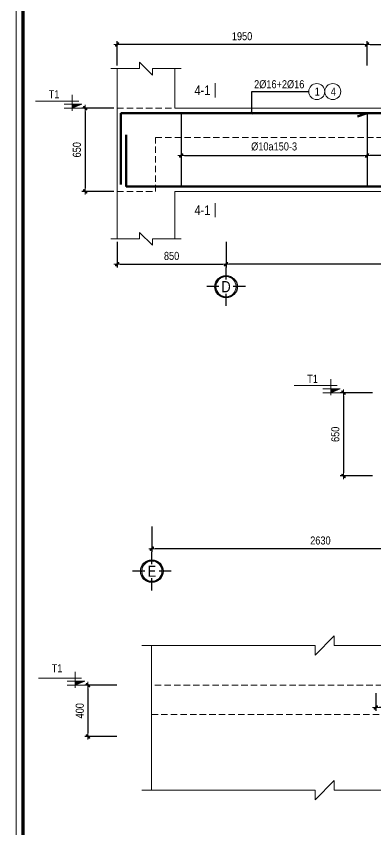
# Model space of a CAD drawing. Header units: millimetres. Extents: x 397144 to 8960116, y 345581 to 674207.
# Drawn here: x 4910437 to 4913242, y 652098 to 658449 of the extents above; entities that cross this region are included whole.
import ezdxf
from ezdxf.enums import TextEntityAlignment as Align

# ---------------------------------------------------------------- set-up
doc = ezdxf.new("R2010")
doc.units = ezdxf.units.MM
doc.header["$PDSIZE"] = -10
doc.linetypes.add('HIDDEN', pattern=[0.375, 0.25, -0.125])
doc.layers.get('0').update_dxf_attribs({"linetype": 'CONTINUOUS'})
doc.layers.get('Defpoints').update_dxf_attribs({"color": 12, "linetype": 'CONTINUOUS'})
for name, color, linetype, lineweight in [('2', 2, 'CONTINUOUS', 20), ('CDAI', 8, 'CONTINUOUS', 30), ('CTHEP', 2, 'CONTINUOUS', 50), ('DBAO', 3, 'CONTINUOUS', 20), ('DGIONG', 4, 'CONTINUOUS', 13), ('KTH', 150, 'CONTINUOUS', 5), ('Net khuat', 8, 'HIDDEN', 13), ('STICK', 1, 'CONTINUOUS', 9), ('TEXT', 7, 'CONTINUOUS', 15)]:
    doc.layers.add(name, color=color, linetype=linetype, lineweight=lineweight)
doc.layers.add('8', color=8, linetype='CONTINUOUS')
doc.layers.add('HATCH', color=7, linetype='CONTINUOUS', lineweight=5, true_color=0x2491ff)
doc.styles.add('HELVECONDENSE', font='VHELVCN_0.TTF')
doc.styles.add('Star-HelCon', font='VHELVCN_0.TTF')
doc.styles.add('TTP-HelCon', font='VHELVCN_0.TTF')
doc.styles.add('VNI-HELVE-CONDENSE', font='VHELVCN_0.TTF')
doc.dimstyles.new('kc-25', dxfattribs={"dimtxt": 62.5, "dimasz": 20, "dimexe": 20, "dimexo": 50, "dimgap": 25, "dimtad": 3, "dimdec": 0, "dimzin": 0, "dimdsep": 46, "dimtxsty": 'VNI-HELVE-CONDENSE', "dimblk": 'DIM', "dimcen": 2.5, "dimclrd": 256, "dimclre": 154, "dimclrt": 7, "dimaunit": 1, "dimadec": 0, "dimazin": 0, "dimtfac": 1, "dimtdec": 0, "dimtix": 1, "dimtmove": 0, "dimatfit": 3, "dimldrblk": 'DOT', "dimfxl": 1, "dimtolj": 1, "dimtzin": 0, "dimarcsym": 0})
doc.dimstyles.new('TTP-25', dxfattribs={"dimscale": 25, "dimtxt": 2.5, "dimasz": 1, "dimexe": 1, "dimexo": 1, "dimgap": 0.09, "dimtad": 0, "dimdec": 4, "dimrnd": 5, "dimzin": 9, "dimdsep": 46, "dimtxsty": 'TTP-HelCon', "dimblk": 'Stick1', "dimcen": 0.09, "dimdle": 1.5, "dimclrd": 256, "dimclre": 256, "dimclrt": 7, "dimadec": 0, "dimazin": 0, "dimtfac": 1, "dimtdec": 4, "dimtmove": 0, "dimatfit": 3, "dimldrblk": '_ArchTick1', "dimfxl": 1, "dimtvp": 1, "dimtolj": 1, "dimtzin": 0, "dimarcsym": 0})

# ---------------------------------------------------------------- blocks, each defined once
blk = doc.blocks.new('DIM')
h = blk.add_hatch(color=1)
h.paths.add_polyline_path([(0.49, 0.29, 1), (0.29, 0.49), (-0.19, 0), (0.19, 0)])
h.paths.add_polyline_path([(0.19, 0), (-0.19, 0), (-0.49, -0.29, 1), (-0.29, -0.49)])
at = {"color": 9}
for p, q in [((-0.19, 0), (-1.5, 0)), ((0.19, 0), (1.5, 0))]:
    blk.add_line(p, q, dxfattribs=at)
at = {"color": 1}
for p, q in [((-0.49, -0.29), (0.29, 0.49)), ((-0.29, -0.49), (0.49, 0.29)), ((-0.19, 0), (0.19, 0))]:
    blk.add_line(p, q, dxfattribs=at)
blk.add_arc((-0.39, -0.39), 0.138, 135, 315, dxfattribs=at)
blk = doc.blocks.new('Stick1')
at = {"layer": 'STICK'}
h = blk.add_hatch(color=256, dxfattribs=at)
edge = h.paths.add_edge_path()
edge.add_line((0.3, 0.5), (-0.5, -0.3))
edge.add_arc((-0.4, -0.4), 0.141, 135, 315)
edge.add_line((-0.3, -0.5), (0.5, 0.3))
edge.add_arc((0.4, 0.4), 0.141, 315, 495)
blk.add_line((1, 0), (-1, 0), dxfattribs=at)
blk.add_lwpolyline([(0.3, 0.5), (-0.5, -0.3, 1), (-0.3, -0.5), (0.5, 0.3, 1), (0.3, 0.5, 1)], format="xyb", dxfattribs=at)
blk = doc.blocks.new('*D323')
at = {"layer": 'Defpoints', "color": 0, "transparency": 16777216}
for p in [(4911723.6, 657502.1), (4913173.6, 657502.1), (4913173.6, 657362.1)]:
    blk.add_point(p, dxfattribs=at)
at = {"layer": 'KTH', "lineweight": -2, "transparency": 16777216}
for p, q in [((4911723.6, 657477.1), (4911723.6, 657337.1)), ((4913173.6, 657477.1), (4913173.6, 657337.1)), ((4911748.6, 657362.1), (4913148.6, 657362.1))]:
    blk.add_line(p, q, dxfattribs=at)
at = {"layer": 'KTH', "lineweight": -2, "transparency": 16777216, "xscale": 25, "yscale": 25, "zscale": 25, "rotation": 180}
blk.add_blockref('Stick1', (4911723.6, 657362.1), dxfattribs=at)
at = {"layer": 'KTH', "lineweight": -2, "transparency": 16777216, "xscale": 25, "yscale": 25, "zscale": 25}
blk.add_blockref('Stick1', (4913173.6, 657362.1), dxfattribs=at)
at = {"layer": 'KTH', "color": 7, "transparency": 16777216, "insert": (4912448.6, 657432), "char_height": 62.5, "attachment_point": 5, "style": 'TTP-HelCon'}
blk.add_mtext('\\A1;Þ10a150-3', dxfattribs=at)
blk = doc.blocks.new('_ArchTick1')
at = {"color": 0, "const_width": 3.81}
blk.add_lwpolyline([(-12.7, -12.7), (12.7, 12.7)], dxfattribs=at)
blk = doc.blocks.new('*D324')
at = {"layer": 'Defpoints', "color": 0, "transparency": 16777216}
for p in [(4911223.6, 658229.5), (4911223.6, 658040.5), (4913173.6, 658040.5)]:
    blk.add_point(p, dxfattribs=at)
at = {"layer": 'KTH', "lineweight": -2, "transparency": 16777216}
for p, q in [((4911223.6, 658065.5), (4911223.6, 658254.5)), ((4913148.6, 658229.5), (4911248.6, 658229.5)), ((4913173.6, 658065.5), (4913173.6, 658254.5))]:
    blk.add_line(p, q, dxfattribs=at)
at = {"layer": 'KTH', "lineweight": -2, "transparency": 16777216, "xscale": 25, "yscale": 25, "zscale": 25, "rotation": 180}
blk.add_blockref('Stick1', (4911223.6, 658229.5), dxfattribs=at)
at = {"layer": 'KTH', "lineweight": -2, "transparency": 16777216, "xscale": 25, "yscale": 25, "zscale": 25}
blk.add_blockref('Stick1', (4913173.6, 658229.5), dxfattribs=at)
at = {"layer": 'KTH', "color": 7, "transparency": 16777216, "insert": (4912198.6, 658293.3), "char_height": 62.5, "attachment_point": 5, "style": 'TTP-HelCon'}
blk.add_mtext('\\A1;1950', dxfattribs=at)
blk = doc.blocks.new('*D325')
at = {"layer": 'Defpoints', "color": 0, "transparency": 16777216}
for p in [(4911223.6, 657732.1), (4910973.6, 657082.1), (4911223.6, 657082.1)]:
    blk.add_point(p, dxfattribs=at)
at = {"layer": 'KTH', "lineweight": -2, "transparency": 16777216}
for p, q in [((4911198.6, 657732.1), (4910948.6, 657732.1)), ((4910973.6, 657707.1), (4910973.6, 657107.1)), ((4911198.6, 657082.1), (4910948.6, 657082.1))]:
    blk.add_line(p, q, dxfattribs=at)
at = {"layer": 'KTH', "lineweight": -2, "transparency": 16777216, "xscale": 25, "yscale": 25, "zscale": 25}
for p, rotation in [((4910973.6, 657732.1), 90), ((4910973.6, 657082.1), 270)]:
    blk.add_blockref('Stick1', p, dxfattribs=dict(at, rotation=rotation))
at = {"layer": 'KTH', "color": 7, "transparency": 16777216, "insert": (4910909.7, 657407.1), "char_height": 62.5, "attachment_point": 5, "rotation": 90, "style": 'TTP-HelCon'}
blk.add_mtext('\\A1;650', dxfattribs=at)
blk = doc.blocks.new('CODE')
at = {"layer": 'DBAO'}
for p, q in [((-62.5, -20), (-62.5, 105)), ((-62.5, 0), (-137.5, 30)), ((-137.5, 30), (0, 30)), ((-137.5, 0), (0, 0)), ((-112.5, 55), (223.6, 55))]:
    blk.add_line(p, q, dxfattribs=at)
at = {"layer": 'HATCH', "color": 1}
blk.add_solid([(-62.5, 0), (-137.5, 30), (-62.5, 30)], dxfattribs=at)
blk = doc.blocks.new('*D326')
at = {"layer": 'Defpoints', "color": 0, "transparency": 16777216}
for p in [(4911223.6, 656712.1), (4912073.6, 656712.1), (4912073.6, 656514.1)]:
    blk.add_point(p, dxfattribs=at)
at = {"layer": 'KTH', "lineweight": -2, "transparency": 16777216}
for p, q in [((4911223.6, 656687.1), (4911223.6, 656489.1)), ((4912073.6, 656687.1), (4912073.6, 656489.1)), ((4911248.6, 656514.1), (4912048.6, 656514.1))]:
    blk.add_line(p, q, dxfattribs=at)
at = {"layer": 'KTH', "lineweight": -2, "transparency": 16777216, "xscale": 25, "yscale": 25, "zscale": 25, "rotation": 180}
blk.add_blockref('Stick1', (4911223.6, 656514.1), dxfattribs=at)
at = {"layer": 'KTH', "lineweight": -2, "transparency": 16777216, "xscale": 25, "yscale": 25, "zscale": 25}
blk.add_blockref('Stick1', (4912073.6, 656514.1), dxfattribs=at)
at = {"layer": 'KTH', "color": 7, "transparency": 16777216, "insert": (4911648.6, 656577.9), "char_height": 62.5, "attachment_point": 5, "style": 'TTP-HelCon'}
blk.add_mtext('\\A1;850', dxfattribs=at)
blk = doc.blocks.new('*D328')
at = {"layer": 'Defpoints', "color": 0, "transparency": 16777216}
for p in [(4913173.6, 657502.1), (4916123.6, 657502.1), (4913173.6, 657362.1)]:
    blk.add_point(p, dxfattribs=at)
at = {"layer": 'KTH', "lineweight": -2, "transparency": 16777216}
for p, q in [((4913173.6, 657477.1), (4913173.6, 657337.1)), ((4916123.6, 657477.1), (4916123.6, 657337.1)), ((4916098.6, 657362.1), (4913198.6, 657362.1))]:
    blk.add_line(p, q, dxfattribs=at)
at = {"layer": 'KTH', "lineweight": -2, "transparency": 16777216, "xscale": 25, "yscale": 25, "zscale": 25, "rotation": 180}
blk.add_blockref('Stick1', (4913173.6, 657362.1), dxfattribs=at)
at = {"layer": 'KTH', "lineweight": -2, "transparency": 16777216, "xscale": 25, "yscale": 25, "zscale": 25}
blk.add_blockref('Stick1', (4916123.6, 657362.1), dxfattribs=at)
at = {"layer": 'KTH', "color": 7, "transparency": 16777216, "insert": (4914648.6, 657432), "char_height": 62.5, "attachment_point": 5, "style": 'TTP-HelCon'}
blk.add_mtext('\\A1;Þ10a200-3', dxfattribs=at)
blk = doc.blocks.new('*D330')
at = {"layer": 'Defpoints', "color": 0, "transparency": 16777216}
for p in [(4916123.6, 658229.5), (4913173.6, 658040.5), (4916123.6, 658040.5)]:
    blk.add_point(p, dxfattribs=at)
at = {"layer": 'KTH', "lineweight": -2, "transparency": 16777216}
for p, q in [((4913173.6, 658065.5), (4913173.6, 658254.5)), ((4913198.6, 658229.5), (4916098.6, 658229.5)), ((4916123.6, 658065.5), (4916123.6, 658254.5))]:
    blk.add_line(p, q, dxfattribs=at)
at = {"layer": 'KTH', "lineweight": -2, "transparency": 16777216, "xscale": 25, "yscale": 25, "zscale": 25, "rotation": 180}
blk.add_blockref('Stick1', (4913173.6, 658229.5), dxfattribs=at)
at = {"layer": 'KTH', "lineweight": -2, "transparency": 16777216, "xscale": 25, "yscale": 25, "zscale": 25}
blk.add_blockref('Stick1', (4916123.6, 658229.5), dxfattribs=at)
at = {"layer": 'KTH', "color": 7, "transparency": 16777216, "insert": (4914648.6, 658293.3), "char_height": 62.5, "attachment_point": 5, "style": 'TTP-HelCon'}
blk.add_mtext('\\A1;2950', dxfattribs=at)
blk = doc.blocks.new('*D332')
at = {"layer": 'Defpoints', "color": 0, "transparency": 16777216}
for p in [(4912073.6, 656712.1), (4917823.6, 656712.1), (4912073.6, 656514.1)]:
    blk.add_point(p, dxfattribs=at)
at = {"layer": 'KTH', "lineweight": -2, "transparency": 16777216}
for p, q in [((4912073.6, 656687.1), (4912073.6, 656489.1)), ((4917823.6, 656687.1), (4917823.6, 656489.1)), ((4917798.6, 656514.1), (4912098.6, 656514.1))]:
    blk.add_line(p, q, dxfattribs=at)
at = {"layer": 'KTH', "lineweight": -2, "transparency": 16777216, "xscale": 25, "yscale": 25, "zscale": 25, "rotation": 180}
blk.add_blockref('Stick1', (4912073.6, 656514.1), dxfattribs=at)
at = {"layer": 'KTH', "lineweight": -2, "transparency": 16777216, "xscale": 25, "yscale": 25, "zscale": 25}
blk.add_blockref('Stick1', (4917823.6, 656514.1), dxfattribs=at)
at = {"layer": 'KTH', "color": 7, "transparency": 16777216, "insert": (4914948.6, 656577.9), "char_height": 62.5, "attachment_point": 5, "style": 'TTP-HelCon'}
blk.add_mtext('\\A1;5750', dxfattribs=at)
blk = doc.blocks.new('dau truc')
blk.add_circle((0, 0), 180)
at = {"layer": '8'}
for p, q in [((0, 127), (0, 345)), ((-127, 0), (-345, 0)), ((345, 0), (127, 0)), ((0, -345), (0, -127))]:
    blk.add_line(p, q, dxfattribs=at)
blk.add_circle((0, 0), 200, dxfattribs=at)
at = {"layer": 'TEXT', "style": 'HELVECONDENSE'}
blk.add_attdef('A', text='', height=233, dxfattribs=at).set_placement((0, 0), align=Align.MIDDLE)
blk = doc.blocks.new('MC')
at = {"layer": 'CTHEP', "const_width": 10}
blk.add_lwpolyline([(0, 150), (0, 0)], dxfattribs=at)
at = {"layer": 'TEXT', "style": 'TTP-HelCon'}
blk.add_attdef('A', text='', height=100, dxfattribs=at).set_placement((-50, 25.5), align=Align.RIGHT)
blk = doc.blocks.new('*D340')
at = {"layer": 'Defpoints', "color": 0, "transparency": 16777216}
for p in [(4913240.4, 655510.4), (4912990.4, 654860.4), (4913240.4, 654860.4)]:
    blk.add_point(p, dxfattribs=at)
at = {"layer": 'KTH', "lineweight": -2, "transparency": 16777216}
for p, q in [((4913215.4, 655510.4), (4912965.4, 655510.4)), ((4912990.4, 655485.4), (4912990.4, 654885.4)), ((4913215.4, 654860.4), (4912965.4, 654860.4))]:
    blk.add_line(p, q, dxfattribs=at)
at = {"layer": 'KTH', "lineweight": -2, "transparency": 16777216, "xscale": 25, "yscale": 25, "zscale": 25}
for p, rotation in [((4912990.4, 655510.4), 90), ((4912990.4, 654860.4), 270)]:
    blk.add_blockref('Stick1', p, dxfattribs=dict(at, rotation=rotation))
at = {"layer": 'KTH', "color": 7, "transparency": 16777216, "insert": (4912926.5, 655185.4), "char_height": 62.5, "attachment_point": 5, "rotation": 90, "style": 'TTP-HelCon'}
blk.add_mtext('\\A1;650', dxfattribs=at)
blk = doc.blocks.new('*D353')
at = {"layer": 'Defpoints', "color": 0, "transparency": 16777216}
for p in [(4911495, 654490.4), (4914125, 654490.4), (4911495, 654292.4)]:
    blk.add_point(p, dxfattribs=at)
at = {"layer": 'KTH', "lineweight": -2, "transparency": 16777216}
for p, q in [((4911495, 654465.4), (4911495, 654267.4)), ((4914125, 654465.4), (4914125, 654267.4)), ((4914100, 654292.4), (4911520, 654292.4))]:
    blk.add_line(p, q, dxfattribs=at)
at = {"layer": 'KTH', "lineweight": -2, "transparency": 16777216, "xscale": 25, "yscale": 25, "zscale": 25, "rotation": 180}
blk.add_blockref('Stick1', (4911495, 654292.4), dxfattribs=at)
at = {"layer": 'KTH', "lineweight": -2, "transparency": 16777216, "xscale": 25, "yscale": 25, "zscale": 25}
blk.add_blockref('Stick1', (4914125, 654292.4), dxfattribs=at)
at = {"layer": 'KTH', "color": 7, "transparency": 16777216, "insert": (4912810, 654356.3), "char_height": 62.5, "attachment_point": 5, "style": 'TTP-HelCon'}
blk.add_mtext('\\A1;2630', dxfattribs=at)
blk = doc.blocks.new('*D363')
at = {"layer": 'Defpoints', "color": 0, "transparency": 16777216}
for p in [(4911246.3, 653226.9), (4910996.3, 652826.9), (4911246.3, 652826.9)]:
    blk.add_point(p, dxfattribs=at)
at = {"layer": 'KTH', "lineweight": -2, "transparency": 16777216}
for p, q in [((4911221.3, 653226.9), (4910971.3, 653226.9)), ((4910996.3, 653201.9), (4910996.3, 652851.9)), ((4911221.3, 652826.9), (4910971.3, 652826.9))]:
    blk.add_line(p, q, dxfattribs=at)
at = {"layer": 'KTH', "lineweight": -2, "transparency": 16777216, "xscale": 25, "yscale": 25, "zscale": 25}
for p, rotation in [((4910996.3, 653226.9), 90), ((4910996.3, 652826.9), 270)]:
    blk.add_blockref('Stick1', p, dxfattribs=dict(at, rotation=rotation))
at = {"layer": 'KTH', "color": 7, "transparency": 16777216, "insert": (4910932.4, 653026.9), "char_height": 62.5, "attachment_point": 5, "rotation": 90, "style": 'TTP-HelCon'}
blk.add_mtext('\\A1;400', dxfattribs=at)
blk = doc.blocks.new('CHG_XX_Khung ten')
blk.add_lwpolyline([(15, 579), (826, 579), (826, 15), (15, 15)], close=True)
at = {"color": 4, "linetype": 'Continuous', "const_width": 1}
blk.add_lwpolyline([(17, 577), (824, 577), (824, 17), (17, 17)], close=True, dxfattribs=at)
blk = doc.blocks.new('*D1886')
at = {"layer": 'Defpoints', "color": 0, "transparency": 16777216}
for p in [(4913242.7, 653188.5), (4914042.7, 653188.5), (4913242.7, 653052.6)]:
    blk.add_point(p, dxfattribs=at)
at = {"layer": 'KTH', "lineweight": -2, "transparency": 16777216}
for p, q in [((4913242.7, 653163.5), (4913242.7, 653027.6)), ((4914042.7, 653163.5), (4914042.7, 653027.6)), ((4914017.7, 653052.6), (4913267.7, 653052.6))]:
    blk.add_line(p, q, dxfattribs=at)
at = {"layer": 'KTH', "lineweight": -2, "transparency": 16777216, "xscale": 25, "yscale": 25, "zscale": 25, "rotation": 180}
blk.add_blockref('Stick1', (4913242.7, 653052.6), dxfattribs=at)
at = {"layer": 'KTH', "lineweight": -2, "transparency": 16777216, "xscale": 25, "yscale": 25, "zscale": 25}
blk.add_blockref('Stick1', (4914042.7, 653052.6), dxfattribs=at)
at = {"layer": 'KTH', "color": 7, "transparency": 16777216, "insert": (4913642.7, 653116.5), "char_height": 62.5, "attachment_point": 5, "style": 'TTP-HelCon'}
blk.add_mtext('\\A1;800', dxfattribs=at)

msp = doc.modelspace()

# ---------------------------------------------------------------- linework, layer by layer
at = {"layer": 'CDAI', "ltscale": 52.5}
for p, q in [((4911723.57749, 657697.07777), (4911723.57749, 657117.07777)), ((4913173.57749, 657697.07777), (4913173.57749, 657117.07777))]:
    msp.add_line(p, q, dxfattribs=at)
at = {"layer": 'CTHEP'}
for p, q in [((4911253.57749, 657136.92116), (4911253.57749, 657693.07777)), ((4913098.57749, 657668.07777), (4913173.57749, 657693.07777))]:
    msp.add_line(p, q, dxfattribs=at)
for points in [[(4924704.05124, 657693.07777), (4911253.57749, 657693.07777)], [(4911294.331, 657523.20607), (4911294.331, 657121.07777), (4924704.05124, 657121.07777)]]:
    msp.add_lwpolyline(points, dxfattribs=at)
at = {"layer": 'DBAO'}
for points in [[(4911223.57749, 658040.47211), (4911223.57749, 657732.07777), (4911223.57749, 657732.07777), (4911223.57749, 657082.07777), (4911223.57749, 657082.07777), (4911223.57749, 656712.07777)], [(4911673.57749, 658040.47211), (4911673.57749, 657732.07777), (4917598.57749, 657732.07777)], [(4911673.57749, 656712.07777), (4911673.57749, 657082.07777), (4917598.57749, 657082.07777)]]:
    msp.add_lwpolyline(points, dxfattribs=at)
at = {"layer": 'DGIONG'}
for points in [[(4911173.57749, 658040.47211), (4911398.57749, 658040.47211), (4911398.57749, 658090.47211), (4911498.57749, 657990.47211), (4911498.57749, 658040.47211), (4911723.57749, 658040.47211)], [(4911173.57749, 656712.07777), (4911398.57749, 656712.07777), (4911398.57749, 656762.07777), (4911498.57749, 656662.07777), (4911498.57749, 656712.07777), (4911723.57749, 656712.07777)]]:
    msp.add_lwpolyline(points, dxfattribs=at)
for centre in [(4912781.52708, 657861.58688), (4912906.52708, 657861.58688)]:
    msp.add_circle(centre, 62.5, dxfattribs=at)
at = {"layer": 'Net khuat', "ltscale": 200}
msp.add_line((4911223.57749, 657732.07777), (4911673.57749, 657732.07777), dxfattribs=at)
msp.add_lwpolyline([(4911223.57749, 657082.07777), (4911223.57749, 657082.07777), (4911523.57749, 657082.07777), (4911523.57749, 657502.07777), (4924704.05124, 657502.07777)], dxfattribs=at)

# ---------------------------------------------------------------- block references
at = {"xscale": 0.75, "yscale": 0.75, "zscale": 0.75}
for p in [(4911989.07749, 657814.97211), (4911989.07749, 656879.19253)]:
    msp.add_blockref('MC', p, dxfattribs=at).add_auto_attribs({'A': '4-1'})
at = {"layer": '2', "ltscale": 300}
ref = msp.add_blockref('dau truc', (4912073.57749, 656338.23536), dxfattribs=dict(at, xscale=0.4367131292819977, yscale=0.4367131292819977, zscale=0.4367131292819977))
ref.add_attrib('A', 'D', dxfattribs={"layer": 'TEXT', "height": 87.5, "style": 'HELVECONDENSE'}).set_placement((4912073.57749, 656338.23536), align=Align.MIDDLE)
ref = msp.add_blockref('dau truc', (4911494.98909, 654116.56942), dxfattribs=dict(at, xscale=0.4367131292819977, yscale=0.4367131292819977, zscale=0.4367131292819977))
ref.add_attrib('A', 'E', dxfattribs={"layer": 'TEXT', "height": 87.5, "style": 'HELVECONDENSE'}).set_placement((4911494.98909, 654116.56942), align=Align.MIDDLE)
at = {"layer": 'KTH', "linetype": 'Continuous', "xscale": -1}
for p in [(4910811.07749, 657732.07777), (4912827.87522, 655510.41183)]:
    msp.add_blockref('CODE', p, dxfattribs=at)

# ---------------------------------------------------------------- texts
at = {"layer": 'TEXT', "style": 'TTP-HelCon'}
msp.add_text('2Þ16+2Þ16', height=62.5, dxfattribs=at).set_placement((4912292.52505, 657887.43982))
for p in [(4910853.34416, 657809.07276), (4912870.14189, 655587.40682)]:
    msp.add_text('T1    ', height=62.5, dxfattribs=at).set_placement(p, align=Align.RIGHT)
at = {"layer": 'TEXT', "style": 'Star-HelCon'}
for s, p in [('1', (4912785.69374, 657861.58688)), ('4', (4912910.69374, 657861.58688))]:
    msp.add_text(s, height=62.5, dxfattribs=at).set_placement(p, align=Align.MIDDLE)

# ---------------------------------------------------------------- dimensions: what is measured, and where the dimension line sits
at = {"layer": 'KTH'}
for base, p1, p2, picture, middle in [((4911223.57749, 658229.47211), (4913173.57749, 658040.47211), (4911223.57749, 658040.47211), '*D324', (4912198.57749, 658293.30544)), ((4912073.57749, 656514.0999), (4917823.57749, 656712.07777), (4912073.57749, 656712.07777), '*D332', (4914948.57749, 656577.93323)), ((4911494.98909, 654292.43396), (4914124.98909, 654490.41183), (4911494.98909, 654490.41183), '*D353', (4912809.98909, 654356.26729))]:
    dim = msp.add_linear_dim(base=base, p1=p1, p2=p2, dimstyle='TTP-25', override={"dimtmove": 1}, dxfattribs=at)
    dim.commit()
    dim.dimension.update_dxf_attribs({"geometry": picture, "text_midpoint": middle})
for base, p1, p2, angle, picture, middle in [((4916123.57749, 658229.47211), (4913173.57749, 658040.47211), (4916123.57749, 658040.47211), 180, '*D330', (4914648.57749, 658293.30544)), ((4910973.57749, 657082.07777), (4911223.57749, 657732.07777), (4911223.57749, 657082.07777), 270, '*D325', (4910909.74416, 657407.07777)), ((4912073.57749, 656514.0999), (4911223.57749, 656712.07777), (4912073.57749, 656712.07777), 180, '*D326', (4911648.57749, 656577.93323)), ((4912990.37522, 654860.41183), (4913240.37522, 655510.41183), (4913240.37522, 654860.41183), 270, '*D340', (4912926.54189, 655185.41183)), ((4910996.27824, 652826.89252), (4911246.27824, 653226.89252), (4911246.27824, 652826.89252), 270, '*D363', (4910932.44491, 653026.89252))]:
    dim = msp.add_linear_dim(base=base, p1=p1, p2=p2, angle=angle, dimstyle='TTP-25', override={"dimtmove": 1}, dxfattribs=at)
    dim.commit()
    dim.dimension.update_dxf_attribs({"geometry": picture, "text_midpoint": middle})
dim = msp.add_linear_dim(base=(4913173.57749, 657362.06459), p1=(4911723.57749, 657502.07777), p2=(4913173.57749, 657502.07777), text='Þ10a150-3', dimstyle='TTP-25', override={"dimtmove": 1}, dxfattribs=at)
dim.commit()
dim.dimension.update_dxf_attribs({"geometry": '*D323', "text_midpoint": (4912448.57749, 657431.98125)})
dim = msp.add_linear_dim(base=(4913173.57749, 657362.06459), p1=(4916123.57749, 657502.07777), p2=(4913173.57749, 657502.07777), angle=180, text='Þ10a200-3', dimstyle='TTP-25', override={"dimtmove": 1}, dxfattribs=at)
dim.commit()
dim.dimension.update_dxf_attribs({"geometry": '*D328', "text_midpoint": (4914648.57749, 657431.98125)})

# ---------------------------------------------------------------- leaders
at = {"layer": 'DGIONG'}
msp.add_leader([(4912274.01329, 657693.07777), (4912274.01302, 657861.58688), (4912719.02708, 657861.58688)], dimstyle='kc-25', override={"dimtad": 0, "dimldrblk": 'ArchTick', "dimfxl": 100, "dimarcsym": 1}, dxfattribs=at)

# ---------------------------------------------------------------- next in the draw order: block references
at = {"layer": 'KTH', "ltscale": 0.8, "xscale": 25.92478421702978, "yscale": 25.92478421702978, "zscale": 25.92478421702978}
msp.add_blockref('CHG_XX_Khung ten', (4910047.85616, 648501.85593), dxfattribs=at)

# ---------------------------------------------------------------- next in the draw order: linework, layer by layer
at = {"layer": 'DBAO'}
msp.add_lwpolyline([(4911492.73216, 653535.91831), (4911492.73216, 653227.52396), (4911492.73216, 653227.52396), (4911492.73216, 652827.52396), (4911492.73216, 652827.52396), (4911492.73216, 652407.52396)], dxfattribs=at)
at = {"layer": 'DGIONG'}
for points in [[(4914117.73216, 653535.91831), (4912917.73216, 653535.91831), (4912917.73216, 653610.91831), (4912767.73216, 653460.91831), (4912767.73216, 653535.91831), (4911417.73216, 653535.91831)], [(4914117.73216, 652407.52396), (4912917.73216, 652407.52396), (4912917.73216, 652482.52396), (4912767.73216, 652332.52396), (4912767.73216, 652407.52396), (4911417.73216, 652407.52396)]]:
    msp.add_lwpolyline(points, dxfattribs=at)
at = {"layer": 'Net khuat', "ltscale": 200}
for p, q in [((4914042.73216, 653227.52396), (4911492.73216, 653227.52396)), ((4916942.73216, 652997.52396), (4911492.73216, 652997.52396))]:
    msp.add_line(p, q, dxfattribs=at)

# ---------------------------------------------------------------- next in the draw order: block references
at = {"layer": 'KTH', "linetype": 'Continuous', "xscale": -1}
msp.add_blockref('CODE', (4910833.77824, 653226.89252), dxfattribs=at)

# ---------------------------------------------------------------- next in the draw order: texts
at = {"layer": 'TEXT', "style": 'TTP-HelCon'}
msp.add_text('T1    ', height=62.5, dxfattribs=at).set_placement((4910876.04491, 653327.88408), align=Align.RIGHT)

# ---------------------------------------------------------------- next in the draw order: dimensions: what is measured, and where the dimension line sits
at = {"layer": 'KTH'}
dim = msp.add_aligned_dim(p1=(4914042.73216, 653188.52396), p2=(4913242.73216, 653188.52396), distance=135.87811, dimstyle='TTP-25', dxfattribs=at)
dim.commit()
dim.dimension.update_dxf_attribs({"geometry": '*D1886', "text_midpoint": (4913642.73216, 653116.47919)})

doc.saveas('drawing.dxf')
